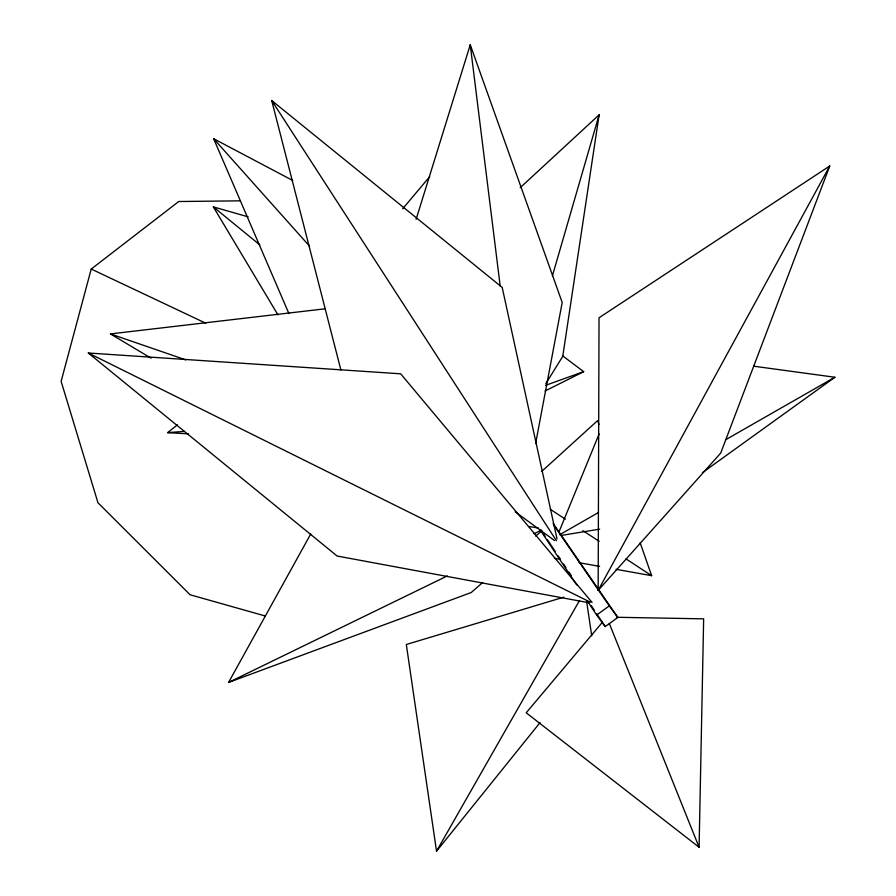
<?xml version="1.0" encoding="UTF-8"?>
<svg xmlns="http://www.w3.org/2000/svg" width="896" height="896" viewBox="0 0 896 896"><rect width="100%" height="100%" fill="white"/><g stroke="black" fill="none" stroke-linecap="round" stroke-linejoin="round"><path stroke-width="1.34" d="M598.158 590.419L599.032 317.778L829.763 165.984L720.709 453.074L598.158 590.419L829.763 165.984M602.269 622.406L526.21 712.79L699.093 847.258L703.651 618.845L616.426 617.266M520.184 187.712L599.122 114.834L562.755 356.362L545.81 383.69M535.606 443.621L562.206 302.49L470.243 44.8L416.102 219.374M240.083 200.838L178.73 201.522L91.224 269.046L61.118 381.349L97.966 502.768L190.086 594.765L265.261 615.989M552.384 275.946L599.122 114.834M558.869 532.202L599.144 433.91M482.675 582.512L471.24 592.514L228.581 682.427L310.755 533.96M563.718 597.195L406.314 644.504L436.531 851.2L579.533 600.466M436.531 851.2L540.12 722.523M402.674 208.79L429.71 176.658M541.766 471.374L597.598 420.605L598.965 424.547M535.685 536.122L541.923 530.667M188.53 433.866L167.63 432.645L177.43 424.861M553.157 523.454L617.826 617.467L605.203 626.595L596.68 615.014L609.302 605.898L553.526 524.731M702.419 472.651L834.882 377.25L753.536 366.173M559.709 534.699L598.494 512.501M725.782 439.667L834.882 377.25M545.059 390.992L583.677 371.661L562.486 355.712M228.581 682.427L447.238 575.96M533.949 533.747L541.486 530.074M545.507 385.358L583.677 371.661M561.389 535.416L599.659 529.155M151.077 358.176L110.421 333.906L325.405 308.762M167.63 432.645L184.341 431.379M588.84 602.739L337.12 556.024L88.323 353.002L400.669 373.811L592.066 602.426M528.83 526.523L538.485 528.002M554.434 558.286L559.91 559.261M579.074 562.699L599.614 566.373M616.045 569.307L651.638 575.68L640.181 542.819M277.939 314.866L213.338 206.898L248.136 216.843M110.421 333.906L185.741 359.878M91.224 269.046L205.722 323.187M88.323 353.002L590.464 602.258M288.882 313.51L213.64 138.712L292.645 180.432M550.234 509.253L565.376 519.187M582.87 530.634L599.189 541.318M625.99 558.88L651.638 575.68M515.189 511.784L554.534 540.557M340.906 370.048L271.701 100.52L502.186 287.403L557.01 538.922M213.338 206.898L259.896 244.944M213.64 138.712L309.546 246.165M609.302 605.898L617.826 617.467M542.024 531.642L545.115 536.267M547.422 539.75L555.128 551.331M558.208 555.957L560.515 559.429M563.606 564.066L565.914 567.538M568.994 572.174L571.312 575.646M591.338 605.752L594.418 610.378M596.736 613.861L605.203 626.595M539.918 529.57L576.733 584.998M587.474 601.16L596.68 615.014M271.701 100.52L556.394 540.68M609.336 623.549L699.093 847.258M586.678 601.698L591.718 635.802M470.243 44.8L500.214 286.205"/></g></svg>
